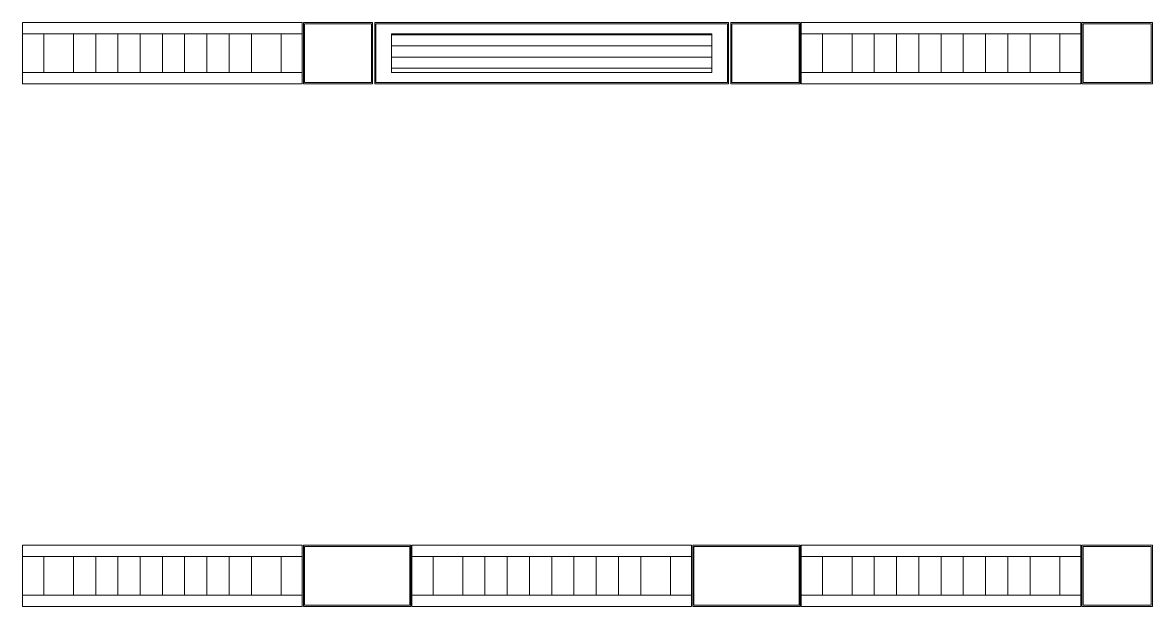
# Model space of a CAD drawing. Header units: millimetres. Extents: x 813027 to 1148939, y -931049 to -10.
# Drawn here: x 1022511 to 1027590, y -849544 to -846919 of the extents above; entities that cross this region are included whole.
import ezdxf

# ---------------------------------------------------------------- set-up
doc = ezdxf.new("R2010")
doc.units = ezdxf.units.MM
doc.linetypes.add('DPA_Hidden 50', pattern=[3, 2, -1])
doc.layers.add('A-GLAZ-CURT', color=2, linetype='Continuous', lineweight=9)

# ---------------------------------------------------------------- blocks, each defined once
blk = doc.blocks.new('DPA_CP_Metal Ceiling Luminaire1 - Linear Luminaire 2-14739897-4160 - LOWER PLATFORM LEVEL - REFLECTED CEILING GENERAL PLAN')
at = {"layer": 'A-GLAZ-CURT'}
for p, q in [((901767.8, -114474.3), (901767.8, -114199.3)), ((901767.8, -114199.3), (903024.8, -114199.3)), ((901767.8, -114199.3), (901767.8, -114474.3)), ((903024.8, -114199.3), (901767.8, -114199.3)), ((901767.8, -114199.3), (903024.8, -114199.3)), ((903024.8, -114199.3), (903024.8, -114474.3)), ((903024.8, -114474.3), (903024.8, -114199.3)), ((901767.8, -114249.3), (901767.8, -114474.3)), ((901767.8, -114249.3), (903024.8, -114249.3)), ((903024.8, -114249.3), (903024.8, -114474.3)), ((901767.8, -114424.3), (903024.8, -114424.3)), ((903024.8, -114474.3), (901767.8, -114474.3)), ((903024.8, -114474.3), (901767.8, -114474.3)), ((901767.8, -114474.3), (903024.8, -114474.3))]:
    blk.add_line(p, q, dxfattribs=at)
at = {"layer": 'A-GLAZ-CURT', "linetype": 'DPA_Hidden 50'}
for p, q in [((901862.8, -114249.3), (901862.8, -114424.3)), ((901996.3, -114249.3), (901996.3, -114424.3)), ((902096.3, -114249.3), (902096.3, -114424.3)), ((902196.3, -114249.3), (902196.3, -114424.3)), ((902296.3, -114249.3), (902296.3, -114424.3)), ((902396.3, -114249.3), (902396.3, -114424.3)), ((902496.3, -114249.3), (902496.3, -114424.3)), ((902596.3, -114249.3), (902596.3, -114424.3)), ((902696.3, -114249.3), (902696.3, -114424.3)), ((902796.3, -114249.3), (902796.3, -114424.3)), ((902929.8, -114249.3), (902929.8, -114424.3))]:
    blk.add_line(p, q, dxfattribs=at)
blk = doc.blocks.new('DPA_CP_Metal Ceiling Panel - Horizontal with Gap-20306943-4160 - LOWER PLATFORM LEVEL - REFLECTED CEILING GENERAL PLAN')
at = {"layer": 'A-GLAZ-CURT'}
for p, q in [((910029.8, -114474.3), (910029.8, -114199.3)), ((910029.8, -114199.3), (910512.8, -114199.3)), ((910029.8, -114474.3), (910029.8, -114199.3)), ((910029.8, -114199.3), (910512.8, -114199.3)), ((910512.8, -114199.3), (910029.8, -114199.3)), ((910029.8, -114199.3), (910029.8, -114474.3)), ((910512.8, -114199.3), (910029.8, -114199.3)), ((910029.8, -114199.3), (910029.8, -114474.3)), ((910029.8, -114474.3), (910029.8, -114199.3)), ((910029.8, -114199.3), (910512.8, -114199.3)), ((910034.8, -114469.3), (910034.8, -114204.3)), ((910034.8, -114204.3), (910507.8, -114204.3)), ((910507.8, -114204.3), (910507.8, -114469.3)), ((910512.8, -114474.3), (910512.8, -114199.3)), ((910512.8, -114199.3), (910512.8, -114474.3)), ((910512.8, -114474.3), (910512.8, -114199.3)), ((910512.8, -114474.3), (910512.8, -114199.3)), ((910512.8, -114199.3), (910512.8, -114474.3)), ((910034.8, -114469.3), (910507.8, -114469.3)), ((910029.8, -114474.3), (910512.8, -114474.3)), ((910512.8, -114474.3), (910029.8, -114474.3)), ((910029.8, -114474.3), (910512.8, -114474.3)), ((910029.8, -114474.3), (910512.8, -114474.3)), ((910512.8, -114474.3), (910029.8, -114474.3))]:
    blk.add_line(p, q, dxfattribs=at)
blk = doc.blocks.new('DPA_CP_Metal Ceiling Panel - Horizontal with Gap-20306935-4160 - LOWER PLATFORM LEVEL - REFLECTED CEILING GENERAL PLAN')
at = {"layer": 'A-GLAZ-CURT'}
for p, q in [((892696.3, -114474.3), (892696.3, -114199.3)), ((892696.3, -114199.3), (893012.8, -114199.3)), ((892696.3, -114474.3), (892696.3, -114199.3)), ((892696.3, -114199.3), (893012.8, -114199.3)), ((893012.8, -114199.3), (892696.3, -114199.3)), ((892696.3, -114199.3), (892696.3, -114474.3)), ((893012.8, -114199.3), (892696.3, -114199.3)), ((892696.3, -114199.3), (892696.3, -114474.3)), ((892696.3, -114474.3), (892696.3, -114199.3)), ((892696.3, -114199.3), (893012.8, -114199.3)), ((892701.3, -114469.3), (892701.3, -114204.3)), ((892701.3, -114204.3), (893007.8, -114204.3)), ((893007.8, -114204.3), (893007.8, -114469.3)), ((893012.8, -114474.3), (893012.8, -114199.3)), ((893012.8, -114199.3), (893012.8, -114474.3)), ((893012.8, -114474.3), (893012.8, -114199.3)), ((893012.8, -114474.3), (893012.8, -114199.3)), ((893012.8, -114199.3), (893012.8, -114474.3)), ((892701.3, -114469.3), (893007.8, -114469.3)), ((892696.3, -114474.3), (893012.8, -114474.3)), ((893012.8, -114474.3), (892696.3, -114474.3)), ((892696.3, -114474.3), (893012.8, -114474.3)), ((892696.3, -114474.3), (893012.8, -114474.3)), ((893012.8, -114474.3), (892696.3, -114474.3))]:
    blk.add_line(p, q, dxfattribs=at)
blk = doc.blocks.new('DPA_CP_Metal Ceiling Luminaire2 - Linear Luminaire 2-14763311-4160 - LOWER PLATFORM LEVEL - REFLECTED CEILING GENERAL PLAN')
at = {"layer": 'A-GLAZ-CURT'}
for p, q in [((907017.8, -109924.3), (907017.8, -109649.3)), ((907017.8, -109649.3), (908274.8, -109649.3)), ((907017.8, -109649.3), (907017.8, -109924.3)), ((908274.8, -109649.3), (907017.8, -109649.3)), ((907017.8, -109649.3), (908274.8, -109649.3)), ((908274.8, -109649.3), (908274.8, -109924.3)), ((908274.8, -109924.3), (908274.8, -109649.3)), ((907017.8, -109699.3), (907017.8, -109924.3)), ((907017.8, -109699.3), (908274.8, -109699.3)), ((908274.8, -109699.3), (908274.8, -109924.3)), ((907017.8, -109874.3), (908274.8, -109874.3)), ((908274.8, -109924.3), (907017.8, -109924.3)), ((908274.8, -109924.3), (907017.8, -109924.3)), ((907017.8, -109924.3), (908274.8, -109924.3))]:
    blk.add_line(p, q, dxfattribs=at)
at = {"layer": 'A-GLAZ-CURT', "linetype": 'DPA_Hidden 50'}
for p, q in [((907112.8, -109699.3), (907112.8, -109874.3)), ((907246.3, -109699.3), (907246.3, -109874.3)), ((907346.3, -109699.3), (907346.3, -109874.3)), ((907446.3, -109699.3), (907446.3, -109874.3)), ((907546.3, -109699.3), (907546.3, -109874.3)), ((907646.3, -109699.3), (907646.3, -109874.3)), ((907746.3, -109699.3), (907746.3, -109874.3)), ((907846.3, -109699.3), (907846.3, -109874.3)), ((907946.3, -109699.3), (907946.3, -109874.3)), ((908046.3, -109699.3), (908046.3, -109874.3)), ((908179.8, -109699.3), (908179.8, -109874.3))]:
    blk.add_line(p, q, dxfattribs=at)
blk = doc.blocks.new('DPA_CP_Metal Ceiling Panel - Horizontal with Gap-20308794-4160 - LOWER PLATFORM LEVEL - REFLECTED CEILING GENERAL PLAN')
at = {"layer": 'A-GLAZ-CURT'}
for p, q in [((910201.3, -109924.3), (910201.3, -109649.3)), ((910201.3, -109649.3), (910512.8, -109649.3)), ((910201.3, -109924.3), (910201.3, -109649.3)), ((910201.3, -109649.3), (910512.8, -109649.3)), ((910512.8, -109649.3), (910201.3, -109649.3)), ((910201.3, -109649.3), (910201.3, -109924.3)), ((910512.8, -109649.3), (910201.3, -109649.3)), ((910201.3, -109649.3), (910201.3, -109924.3)), ((910201.3, -109924.3), (910201.3, -109649.3)), ((910201.3, -109649.3), (910512.8, -109649.3)), ((910206.3, -109919.3), (910206.3, -109654.3)), ((910206.3, -109654.3), (910507.8, -109654.3)), ((910507.8, -109654.3), (910507.8, -109919.3)), ((910512.8, -109924.3), (910512.8, -109649.3)), ((910512.8, -109649.3), (910512.8, -109924.3)), ((910512.8, -109924.3), (910512.8, -109649.3)), ((910512.8, -109924.3), (910512.8, -109649.3)), ((910512.8, -109649.3), (910512.8, -109924.3)), ((910201.3, -109924.3), (910512.8, -109924.3)), ((910512.8, -109924.3), (910201.3, -109924.3)), ((910201.3, -109924.3), (910512.8, -109924.3)), ((910201.3, -109924.3), (910512.8, -109924.3)), ((910512.8, -109924.3), (910201.3, -109924.3)), ((910206.3, -109919.3), (910507.8, -109919.3))]:
    blk.add_line(p, q, dxfattribs=at)
blk = doc.blocks.new('DPA_CP_Metal Ceiling Air Supply - Linear Diffuser Air Supply-14762131-4160 - LOWER PLATFORM LEVEL - REFLECTED CEILING GENERAL PLAN')
at = {"layer": 'A-GLAZ-CURT'}
h = blk.add_hatch(dxfattribs=at)
h.set_pattern_fill('FP_13', color=256, style=0, pattern_type=2)
h.set_pattern_definition([(180, (909396.33, -109824.28), (6e-15, 50), [])])
h.paths.add_polyline_path([(908676.3, -109874.3), (910116.3, -109874.3), (910116.3, -109699.3), (908676.3, -109699.3)])
for p, q in [((908601.3, -109924.3), (908601.3, -109649.3)), ((908601.3, -109649.3), (910191.3, -109649.3)), ((908601.3, -109924.3), (908601.3, -109649.3)), ((908601.3, -109649.3), (910191.3, -109649.3)), ((910191.3, -109649.3), (908601.3, -109649.3)), ((908601.3, -109649.3), (908601.3, -109924.3)), ((910191.3, -109649.3), (908601.3, -109649.3)), ((908601.3, -109649.3), (908601.3, -109924.3)), ((908601.3, -109924.3), (908601.3, -109649.3)), ((908601.3, -109649.3), (910191.3, -109649.3)), ((908606.3, -109919.3), (908606.3, -109654.3)), ((908606.3, -109654.3), (910186.3, -109654.3)), ((910186.3, -109654.3), (910186.3, -109919.3)), ((910191.3, -109924.3), (910191.3, -109649.3)), ((910191.3, -109649.3), (910191.3, -109924.3)), ((910191.3, -109924.3), (910191.3, -109649.3)), ((910191.3, -109924.3), (910191.3, -109649.3)), ((910191.3, -109649.3), (910191.3, -109924.3)), ((910116.3, -109699.3), (908676.3, -109699.3)), ((908676.3, -109699.3), (908676.3, -109874.3)), ((908676.3, -109874.3), (908676.3, -109699.3)), ((908676.3, -109699.3), (910116.3, -109699.3)), ((908676.3, -109874.3), (908676.3, -109699.3)), ((908676.3, -109699.3), (910116.3, -109699.3)), ((910116.3, -109699.3), (908676.3, -109699.3)), ((908676.3, -109699.3), (908676.3, -109874.3)), ((910116.3, -109874.3), (910116.3, -109699.3)), ((910116.3, -109699.3), (910116.3, -109874.3)), ((910116.3, -109699.3), (910116.3, -109874.3)), ((910116.3, -109874.3), (910116.3, -109699.3)), ((908676.3, -109874.3), (910116.3, -109874.3)), ((910116.3, -109874.3), (908676.3, -109874.3)), ((910116.3, -109874.3), (908676.3, -109874.3)), ((908676.3, -109874.3), (910116.3, -109874.3)), ((908601.3, -109924.3), (910191.3, -109924.3)), ((910191.3, -109924.3), (908601.3, -109924.3)), ((908601.3, -109924.3), (910191.3, -109924.3)), ((908601.3, -109924.3), (910191.3, -109924.3)), ((910191.3, -109924.3), (908601.3, -109924.3)), ((908606.3, -109919.3), (910186.3, -109919.3))]:
    blk.add_line(p, q, dxfattribs=at)
blk = doc.blocks.new('*U308')
at = {"layer": 'A-GLAZ-CURT'}
for name, p in [('DPA_CP_Metal Ceiling Luminaire2 - Linear Luminaire 2-14763311-4160 - LOWER PLATFORM LEVEL - REFLECTED CEILING GENERAL PLAN', (-931596.3, 103141.8)), ('DPA_CP_Metal Ceiling Panel - Horizontal with Gap-20308794-4160 - LOWER PLATFORM LEVEL - REFLECTED CEILING GENERAL PLAN', (-933517.8, 103141.8)), ('DPA_CP_Metal Ceiling Air Supply - Linear Diffuser Air Supply-14762131-4160 - LOWER PLATFORM LEVEL - REFLECTED CEILING GENERAL PLAN', (-931596.3, 103141.8)), ('DPA_CP_Metal Ceiling Panel - Horizontal with Gap-20308794-4160 - LOWER PLATFORM LEVEL - REFLECTED CEILING GENERAL PLAN', (-931596.3, 103141.8)), ('DPA_CP_Metal Ceiling Luminaire2 - Linear Luminaire 2-14763311-4160 - LOWER PLATFORM LEVEL - REFLECTED CEILING GENERAL PLAN', (-928096.3, 103141.8)), ('DPA_CP_Metal Ceiling Panel - Horizontal with Gap-20306935-4160 - LOWER PLATFORM LEVEL - REFLECTED CEILING GENERAL PLAN', (-912512.8, 107691.8)), ('DPA_CP_Metal Ceiling Luminaire1 - Linear Luminaire 2-14739897-4160 - LOWER PLATFORM LEVEL - REFLECTED CEILING GENERAL PLAN', (-926346.3, 105341.8)), ('DPA_CP_Metal Ceiling Panel - Horizontal with Gap-20306943-4160 - LOWER PLATFORM LEVEL - REFLECTED CEILING GENERAL PLAN', (-933346.3, 105341.8)), ('DPA_CP_Metal Ceiling Luminaire1 - Linear Luminaire 2-14739897-4160 - LOWER PLATFORM LEVEL - REFLECTED CEILING GENERAL PLAN', (-924596.3, 105341.8)), ('DPA_CP_Metal Ceiling Panel - Horizontal with Gap-20306943-4160 - LOWER PLATFORM LEVEL - REFLECTED CEILING GENERAL PLAN', (-931596.3, 105341.8)), ('DPA_CP_Metal Ceiling Luminaire1 - Linear Luminaire 2-14739897-4160 - LOWER PLATFORM LEVEL - REFLECTED CEILING GENERAL PLAN', (-922846.3, 105341.8)), ('DPA_CP_Metal Ceiling Panel - Horizontal with Gap-20306935-4160 - LOWER PLATFORM LEVEL - REFLECTED CEILING GENERAL PLAN', (-912512.8, 105341.8))]:
    blk.add_blockref(name, p, dxfattribs=at)

msp = doc.modelspace()

# ---------------------------------------------------------------- block references
msp.add_blockref('*U308', (1047090, -840411.7))

doc.saveas('drawing.dxf')
